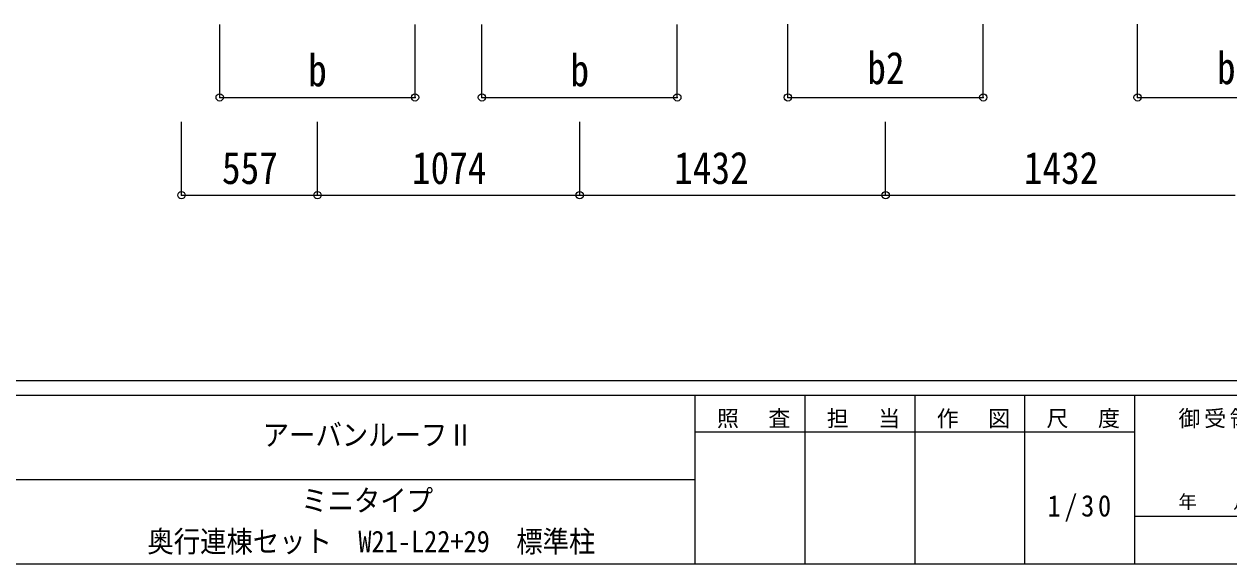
# Model space of a CAD drawing. Units: millimetres at full size, sheet at 1:30. Extents: x -8432 to 8432, y -5820 to 5820.
# Drawn here: x -46 to 4888, y -5820 to -3611 of the extents above; entities that cross this region are included whole.
import ezdxf
from ezdxf.enums import TextEntityAlignment as Align

# ---------------------------------------------------------------- set-up
doc = ezdxf.new("R2010")
doc.units = ezdxf.units.MM
doc.header["$LTSCALE"] = 30
doc.header["$PDMODE"] = 32
doc.header["$PDSIZE"] = 30
doc.layers.add('0-6_OTH_LINE', color=6, linetype='Continuous', lineweight=9)
doc.layers.add('F-0_240', color=7, linetype='Continuous', lineweight=9)
doc.styles.add('ＭＳ ゴシック', font='')
doc.styles.get('ＭＳ ゴシック').set_extended_font_data('MS Gothic')

msp = doc.modelspace()

# ---------------------------------------------------------------- linework, layer by layer
at = {"layer": '0-6_OTH_LINE'}
for p, q in [((754.96, -3910.76), (754.96, -3611.76)), ((1554.96, -3910.76), (1554.96, -3611.76)), ((1828.96, -3910.76), (1828.96, -3611.76)), ((2628.96, -3910.76), (2628.96, -3611.76)), ((3081.96, -3910.76), (3081.96, -3610.82)), ((3881.96, -3910.76), (3881.96, -3610.82)), ((4513.96, -3910.76), (4513.96, -3610.82)), ((754.96, -3910.76), (1554.96, -3910.76)), ((1828.96, -3910.76), (2628.96, -3910.76)), ((3081.96, -3910.76), (3881.96, -3910.76)), ((4513.96, -3910.76), (5313.96, -3910.76)), ((598.16, -4310.76), (598.16, -4010.76)), ((1155.16, -4310.76), (1155.16, -4010.76)), ((2229.16, -4310.76), (2229.16, -4010.76)), ((3482.16, -4310.76), (3482.16, -4010.76)), ((598.16, -4310.76), (1155.16, -4310.76)), ((1155.16, -4310.76), (2229.16, -4310.76)), ((2050.16, -4310.76), (3482.16, -4310.76)), ((3482.16, -4310.76), (4914.16, -4310.76))]:
    msp.add_line(p, q, dxfattribs=at)
for p in [(754.96, -3910.76), (1554.96, -3910.76), (1828.96, -3910.76), (2628.96, -3910.76), (3081.96, -3910.76), (3881.96, -3910.76), (4513.96, -3910.76), (598.16, -4310.76), (1155.16, -4310.76), (2229.16, -4310.76), (3482.16, -4310.76)]:
    msp.add_point(p, dxfattribs=at)
at = {"layer": 'F-0_240', "color": 5}
for p, q in [((-8432.06, -5070), (8007.94, -5070)), ((-8432.06, -5130), (5341.19, -5130)), ((2701.18, -5130), (2701.18, -5820)), ((3151.18, -5130), (3151.18, -5820)), ((3601.18, -5130), (3601.18, -5820)), ((4051.18, -5130), (4051.18, -5820)), ((4501.18, -5130), (4501.18, -5820)), ((2701.18, -5280), (4501.18, -5280)), ((-3448.82, -5475), (2701.18, -5475)), ((4501.18, -5625), (5341.19, -5625)), ((-8432.06, -5820), (8007.94, -5820))]:
    msp.add_line(p, q, dxfattribs=at)

# ---------------------------------------------------------------- texts
at = {"layer": '0-6_OTH_LINE', "color": 7, "style": 'ＭＳ ゴシック', "width": 0.85}
for s, p in [('b', (1117.46, -3904.76)), ('b', (2191.46, -3904.76)), ('b2', (3406.96, -3895.76)), ('b2', (4838.96, -3895.76)), ('557', (764.16, -4304.76)), ('1074', (1542.16, -4304.76)), ('1432', (2616.16, -4304.76)), ('1432', (4048.16, -4304.76))]:
    msp.add_text(s, height=132, dxfattribs=at).set_placement(p, align=Align.BOTTOM_LEFT)
at = {"layer": 'F-0_240', "style": 'ＭＳ ゴシック', "width": 0.9}
for s, p in [('アーバンルーフⅡ', (931.18, -5362.5)), ('ミニタイプ', (1088.68, -5630.88)), ('奥行連棟セット\u3000W21-L22+29\u3000標準柱', (458.68, -5798.5))]:
    msp.add_text(s, height=87.98, dxfattribs=at).set_placement(p, align=Align.BOTTOM_LEFT)
at = {"layer": 'F-0_240', "style": 'ＭＳ ゴシック'}
msp.add_text('年\u3000\u3000月\u3000\u3000日', height=54.99, dxfattribs=at).set_placement((4681.19, -5610), align=Align.BOTTOM_LEFT)
at = {"layer": 'F-0_240', "attachment_point": 7, "style": 'ＭＳ ゴシック'}
for s, insert, char_height in [('\\T1.17;照\u3000査', (2791.19, -5265), 65.98), ('\\T1.17;担\u3000当', (3241.19, -5265), 65.98), ('\\T1.17;作\u3000図', (3691.18, -5265), 65.98), ('\\T1.17;尺\u3000度', (4141.19, -5265), 65.98), ('\\T1.17;御受領印', (4681.18, -5265), 65.98), ('\\T1.28;\\W0.9;1/30', (4144.93, -5647.5), 87.98)]:
    msp.add_mtext(s, dxfattribs=dict(at, insert=insert, char_height=char_height))

doc.saveas('drawing.dxf')
